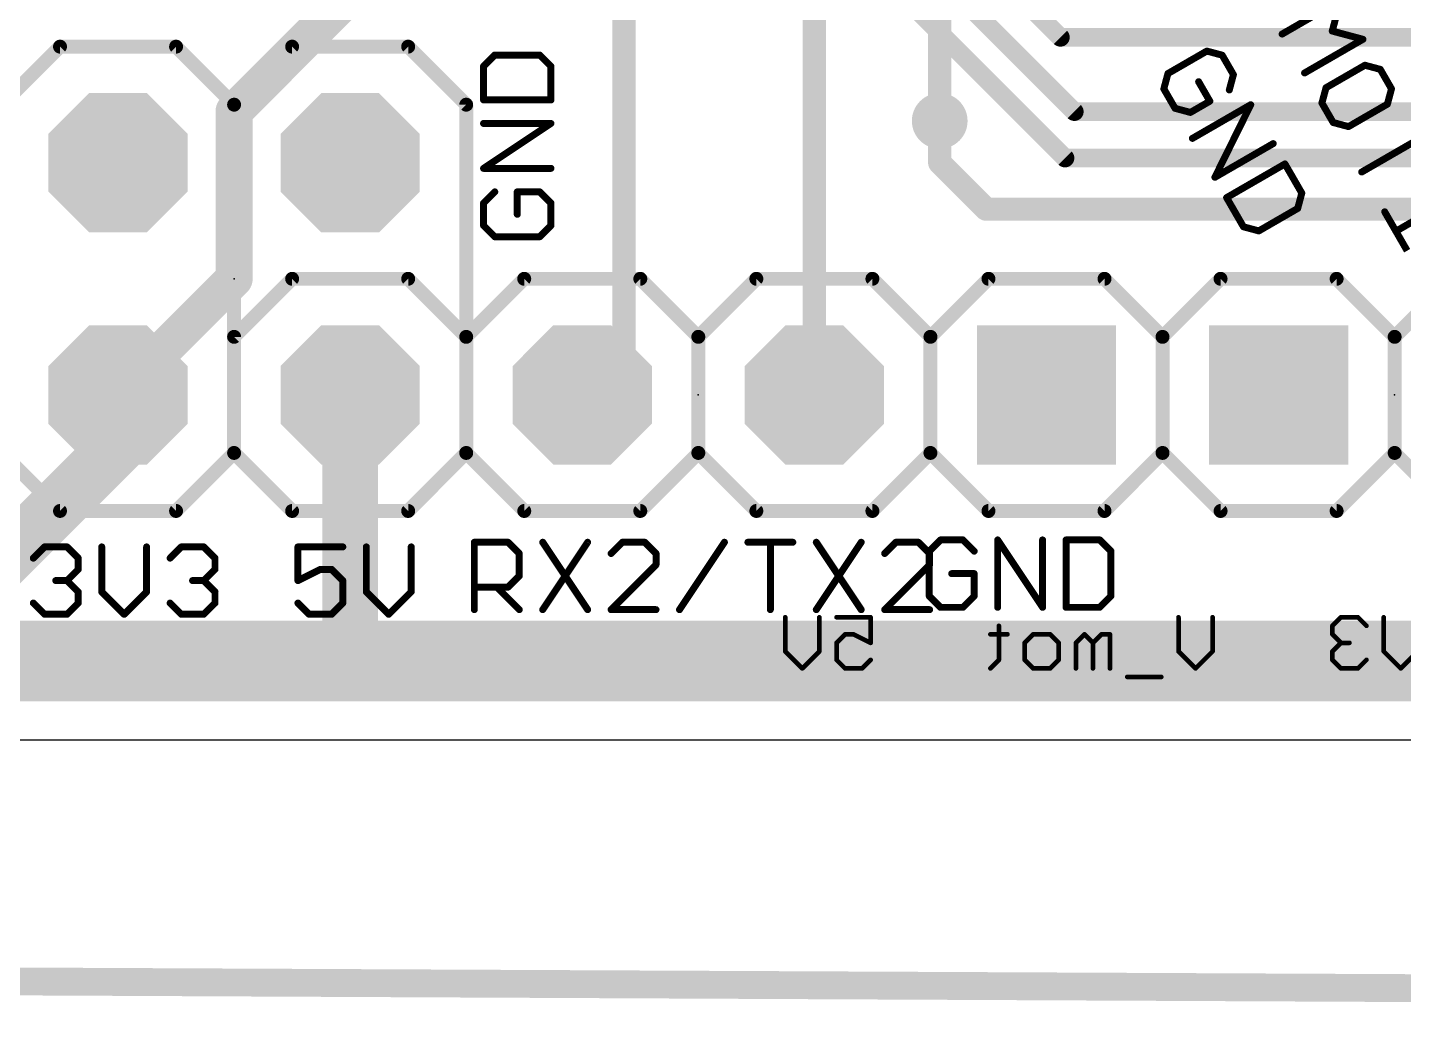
# Model space of a CAD drawing. Extents: x -1.6 to 81.6, y -2 to 51.3.
# Drawn here: x 46.46 to 61.51, y -1.96 to 8.79 of the extents above; entities that cross this region are included whole.
import ezdxf

# ---------------------------------------------------------------- set-up
doc = ezdxf.new("R2010")
doc.units = 0
for name, color, linetype in [('1', 22, 'CONTINUOUS'), ('16', 175, 'CONTINUOUS'), ('17', 82, 'CONTINUOUS'), ('18', 82, 'CONTINUOUS'), ('20', 7, 'CONTINUOUS'), ('21', 253, 'CONTINUOUS'), ('23', 7, 'CONTINUOUS'), ('25', 253, 'CONTINUOUS'), ('26', 253, 'CONTINUOUS')]:
    doc.layers.add(name, color=color, linetype=linetype)

# ---------------------------------------------------------------- blocks, each defined once
blk = doc.blocks.new('OCTAGONP')
at = {"const_width": 0.5}
blk.add_lwpolyline([(-0.25, -0.1036), (-0.25, 0.1036), (-0.1036, 0.25), (0.1036, 0.25), (0.25, 0.1036), (0.25, -0.1036), (0.1036, -0.25), (-0.1036, -0.25), (-0.25, -0.1036), (-0.25, 0.1036)], dxfattribs=at)
blk = doc.blocks.new('SQUAREP')
blk.add_solid([(-0.5, -0.5), (0.5, -0.5), (-0.5, 0.5), (0.5, 0.5)])
blk = doc.blocks.new('ROUNDV')
at = {"const_width": 0.5}
blk.add_lwpolyline([(0, -0.25, 1), (0, 0.25, 1), (0, -0.25)], format="xyb", dxfattribs=at)

msp = doc.modelspace()

# ---------------------------------------------------------------- linework, layer by layer
at = {"layer": '1'}
for points, const_width in [([(50.6476, 15.1384), (57.912, 7.874)], 0.2032), ([(50.3428, 14.8336), (57.8104, 7.366)], 0.2032), ([(57.7596, 8.6868), (52.1208, 14.3256)], 0.2032), ([(52.9844, 5.2324), (52.9844, 10.3124)], 0.254), ([(50.9665, 10.127), (48.7172, 7.8777)], 0.4064), ([(55.0672, 9.2456), (55.0672, 4.7752)], 0.254), ([(62.0776, 8.6868), (57.7596, 8.6868)], 0.2032), ([(48.7172, 7.8777), (48.7172, 6.0452)], 0.4064), ([(56.4388, 7.3152), (56.4388, 7.7724)], 0.254), ([(57.912, 7.874), (65.1256, 7.874)], 0.2032), ([(56.9468, 6.8072), (56.4388, 7.3152)], 0.254), ([(57.8104, 7.366), (65.1256, 7.366)], 0.2032), ([(57.8612, 6.8072), (56.9468, 6.8072)], 0.254), ([(64.2112, 6.8072), (57.8612, 6.8072)], 0.254), ([(47.4472, 4.7752), (48.7172, 6.0452)], 0.4064), ([(52.5272, 4.7752), (52.9844, 5.2324)], 0.254), ([(47.4472, 4.2164), (47.4472, 4.7752)], 0.6096), ([(46.1264, 2.8956), (47.4472, 4.2164)], 0.6096), ([(65.9892, 1.8288), (20.828, 1.8288)], 0.8128)]:
    msp.add_lwpolyline(points, dxfattribs=dict(at, const_width=const_width))
for points, const_width in [([(57.7596, 8.7376, 1), (57.7596, 8.636)], 0.1016), ([(57.7237, 8.6509, 1), (57.7955, 8.7227)], 0.1016), ([(48.8188, 7.8777, 1), (48.6156, 7.8777)], 0.2032), ([(48.6454, 7.9495, 1), (48.789, 7.8059)], 0.2032), ([(56.5023, 7.7724, 1), (56.3753, 7.7724)], 0.127), ([(57.912, 7.9248, 1), (57.912, 7.8232)], 0.1016), ([(57.8761, 7.8381, 1), (57.9479, 7.9099)], 0.1016), ([(56.4837, 7.3601, 1), (56.3939, 7.2703)], 0.127), ([(56.3753, 7.3152, 1), (56.5023, 7.3152)], 0.127), ([(57.8104, 7.4168, 1), (57.8104, 7.3152)], 0.1016), ([(57.7745, 7.3301, 1), (57.8463, 7.4019)], 0.1016), ([(56.9468, 6.8707, 1), (56.9468, 6.7437)], 0.127), ([(57.8612, 6.8707, 1), (57.8612, 6.7437)], 0.127), ([(57.8612, 6.7437, 1), (57.8612, 6.8707)], 0.127), ([(56.9019, 6.7623, 1), (56.9917, 6.8521)], 0.127), ([(48.789, 5.9734, 1), (48.6454, 6.117)], 0.2032), ([(48.6156, 6.0452, 1), (48.8188, 6.0452)], 0.2032), ([(52.9209, 5.2324, 1), (53.0479, 5.2324)], 0.127), ([(53.0293, 5.1875, 1), (52.9395, 5.2773)], 0.127), ([(47.5996, 4.7752, 1), (47.2948, 4.7752)], 0.3048), ([(47.3754, 4.847, 1), (47.519, 4.7034)], 0.2032), ([(52.4823, 4.8201, 1), (52.5721, 4.7303)], 0.127), ([(55.0037, 4.7752, 1), (55.1307, 4.7752)], 0.127), ([(47.555, 4.1086, 1), (47.3394, 4.3242)], 0.3048), ([(47.2948, 4.2164, 1), (47.5996, 4.2164)], 0.3048)]:
    msp.add_lwpolyline(points, format="xyb", dxfattribs=dict(at, const_width=const_width))
at = {"layer": '16'}
for points, const_width in [([(56.4388, 7.7724), (56.4388, 11.684)], 0.254), ([(49.9872, 4.7752), (49.9872, 2)], 0.6096), ([(49.9872, 4.7752), (49.9872, 2)], 0.6096), ([(49.9872, 2), (13.4112, 2)], 0.6096), ([(53.9496, 2), (49.9872, 2)], 0.6096), ([(49.9872, 2), (53.9496, 2)], 0.6096), ([(63.5912, 2), (53.9496, 2)], 0.6096), ([(80.8248, -1.8072), (-1.405, -1.4133)], 0.3048)]:
    msp.add_lwpolyline(points, dxfattribs=dict(at, const_width=const_width))
for points, const_width in [([(56.3753, 7.7724, 1), (56.5023, 7.7724)], 0.127), ([(50.1396, 4.7752, 1), (49.8348, 4.7752)], 0.3048), ([(50.1396, 4.7752, 1), (49.8348, 4.7752)], 0.3048), ([(49.9872, 2.1524, 1), (49.9872, 1.8476)], 0.3048), ([(49.9872, 2.1524, 1), (49.9872, 1.8476)], 0.3048), ([(49.9872, 1.8476, 1), (49.9872, 2.1524)], 0.3048), ([(53.9496, 2.1524, 1), (53.9496, 1.8476)], 0.3048), ([(53.9496, 1.8476, 1), (53.9496, 2.1524)], 0.3048), ([(53.9496, 1.8476, 1), (53.9496, 2.1524)], 0.3048), ([(49.8348, 2, 1), (50.1396, 2)], 0.3048), ([(49.8348, 2, 1), (50.1396, 2)], 0.3048)]:
    msp.add_lwpolyline(points, format="xyb", dxfattribs=dict(at, const_width=const_width))
at = {"layer": '20'}
msp.add_line((0, 1), (81, 1), dxfattribs=at)
at = {"layer": '21', "const_width": 0.1524}
for points in [[(46.1772, 7.9502), (46.8122, 8.5852)], [(46.8122, 8.5852), (48.0822, 8.5852)], [(48.0822, 8.5852), (48.7172, 7.9502)], [(48.7172, 7.9502), (49.3522, 8.5852)], [(49.3522, 8.5852), (50.6222, 8.5852)], [(50.6222, 8.5852), (51.2572, 7.9502)], [(48.7172, 7.9502), (48.7172, 4.1402)], [(51.2572, 7.9502), (51.2572, 4.1402)], [(48.7172, 5.4102), (49.3522, 6.0452)], [(49.3522, 6.0452), (50.6222, 6.0452)], [(51.2572, 5.4102), (50.6222, 6.0452)], [(51.2572, 5.4102), (51.8922, 6.0452)], [(51.8922, 6.0452), (53.1622, 6.0452)], [(53.1622, 6.0452), (53.7972, 5.4102)], [(53.7972, 5.4102), (54.4322, 6.0452)], [(54.4322, 6.0452), (55.7022, 6.0452)], [(55.7022, 6.0452), (56.3372, 5.4102)], [(56.3372, 5.4102), (56.9722, 6.0452)], [(56.9722, 6.0452), (58.2422, 6.0452)], [(58.8772, 5.4102), (58.2422, 6.0452)], [(59.5122, 6.0452), (58.8772, 5.4102)], [(59.5122, 6.0452), (60.7822, 6.0452)], [(60.7822, 6.0452), (61.4172, 5.4102)], [(61.4172, 5.4102), (62.0522, 6.0452)], [(48.7172, 4.1402), (48.7172, 5.4102)], [(51.2572, 4.1402), (51.2572, 5.4102)], [(53.7972, 4.1402), (53.7972, 5.4102)], [(56.3372, 4.1402), (56.3372, 5.4102)], [(58.8772, 4.1402), (58.8772, 5.4102)], [(58.8772, 5.4102), (58.8772, 4.1402)], [(61.4172, 5.4102), (61.4172, 4.1402)], [(46.1772, 4.1402), (46.8122, 3.5052)], [(48.0822, 3.5052), (48.7172, 4.1402)], [(48.7172, 4.1402), (49.3522, 3.5052)], [(49.3522, 3.5052), (48.7172, 4.1402)], [(50.6222, 3.5052), (51.2572, 4.1402)], [(50.6222, 3.5052), (51.2572, 4.1402)], [(51.8922, 3.5052), (51.2572, 4.1402)], [(53.7972, 4.1402), (53.1622, 3.5052)], [(54.4322, 3.5052), (53.7972, 4.1402)], [(56.3372, 4.1402), (55.7022, 3.5052)], [(56.9722, 3.5052), (56.3372, 4.1402)], [(58.2422, 3.5052), (58.8772, 4.1402)], [(58.8772, 4.1402), (59.5122, 3.5052)], [(61.4172, 4.1402), (60.7822, 3.5052)], [(62.0522, 3.5052), (61.4172, 4.1402)], [(46.8122, 3.5052), (48.0822, 3.5052)], [(49.3522, 3.5052), (50.6222, 3.5052)], [(50.6222, 3.5052), (49.3522, 3.5052)], [(53.1622, 3.5052), (51.8922, 3.5052)], [(55.7022, 3.5052), (54.4322, 3.5052)], [(58.2422, 3.5052), (56.9722, 3.5052)], [(60.7822, 3.5052), (59.5122, 3.5052)]]:
    msp.add_lwpolyline(points, dxfattribs=at)
at = {"layer": '21', "const_width": 0.0762}
for points in [[(46.8122, 8.6233, 1), (46.8122, 8.5471)], [(46.8391, 8.5583, 1), (46.7853, 8.6121)], [(48.1091, 8.6121, 1), (48.0553, 8.5583)], [(48.0822, 8.5471, 1), (48.0822, 8.6233)], [(49.3522, 8.6233, 1), (49.3522, 8.5471)], [(49.3791, 8.5583, 1), (49.3253, 8.6121)], [(50.6491, 8.6121, 1), (50.5953, 8.5583)], [(50.6222, 8.5471, 1), (50.6222, 8.6233)], [(48.7553, 7.9502, 1), (48.6791, 7.9502)], [(48.6903, 7.9771, 1), (48.7441, 7.9233)], [(48.6903, 7.9233, 1), (48.7441, 7.9771)], [(51.2953, 7.9502, 1), (51.2191, 7.9502)], [(51.2303, 7.9233, 1), (51.2841, 7.9771)], [(49.3522, 6.0833, 1), (49.3522, 6.0071)], [(49.3791, 6.0183, 1), (49.3253, 6.0721)], [(50.6491, 6.0721, 1), (50.5953, 6.0183)], [(50.6222, 6.0071, 1), (50.6222, 6.0833)], [(51.8922, 6.0833, 1), (51.8922, 6.0071)], [(51.9191, 6.0183, 1), (51.8653, 6.0721)], [(53.1891, 6.0721, 1), (53.1353, 6.0183)], [(53.1622, 6.0071, 1), (53.1622, 6.0833)], [(54.4322, 6.0833, 1), (54.4322, 6.0071)], [(54.4591, 6.0183, 1), (54.4053, 6.0721)], [(55.7291, 6.0721, 1), (55.6753, 6.0183)], [(55.7022, 6.0071, 1), (55.7022, 6.0833)], [(56.9722, 6.0833, 1), (56.9722, 6.0071)], [(56.9991, 6.0183, 1), (56.9453, 6.0721)], [(58.2691, 6.0721, 1), (58.2153, 6.0183)], [(58.2422, 6.0071, 1), (58.2422, 6.0833)], [(59.5122, 6.0833, 1), (59.5122, 6.0071)], [(59.5391, 6.0183, 1), (59.4853, 6.0721)], [(60.8091, 6.0721, 1), (60.7553, 6.0183)], [(60.7822, 6.0071, 1), (60.7822, 6.0833)], [(48.7553, 5.4102, 1), (48.6791, 5.4102)], [(48.6903, 5.4371, 1), (48.7441, 5.3833)], [(51.2953, 5.4102, 1), (51.2191, 5.4102)], [(51.2303, 5.4371, 1), (51.2841, 5.3833)], [(51.2303, 5.3833, 1), (51.2841, 5.4371)], [(53.8353, 5.4102, 1), (53.7591, 5.4102)], [(53.7703, 5.4371, 1), (53.8241, 5.3833)], [(53.7703, 5.3833, 1), (53.8241, 5.4371)], [(56.3753, 5.4102, 1), (56.2991, 5.4102)], [(56.3103, 5.4371, 1), (56.3641, 5.3833)], [(56.3103, 5.3833, 1), (56.3641, 5.4371)], [(58.9153, 5.4102, 1), (58.8391, 5.4102)], [(58.9153, 5.4102, 1), (58.8391, 5.4102)], [(58.8503, 5.4371, 1), (58.9041, 5.3833)], [(58.8503, 5.3833, 1), (58.9041, 5.4371)], [(61.4553, 5.4102, 1), (61.3791, 5.4102)], [(61.3903, 5.4371, 1), (61.4441, 5.3833)], [(61.3903, 5.3833, 1), (61.4441, 5.4371)], [(48.7441, 4.1671, 1), (48.6903, 4.1133)], [(48.7441, 4.1671, 1), (48.6903, 4.1133)], [(48.7441, 4.1133, 1), (48.6903, 4.1671)], [(51.2841, 4.1671, 1), (51.2303, 4.1133)], [(51.2841, 4.1133, 1), (51.2303, 4.1671)], [(51.2841, 4.1133, 1), (51.2303, 4.1671)], [(53.8241, 4.1671, 1), (53.7703, 4.1133)], [(53.8241, 4.1133, 1), (53.7703, 4.1671)], [(56.3641, 4.1671, 1), (56.3103, 4.1133)], [(56.3641, 4.1133, 1), (56.3103, 4.1671)], [(58.9041, 4.1671, 1), (58.8503, 4.1133)], [(58.9041, 4.1133, 1), (58.8503, 4.1671)], [(61.4441, 4.1671, 1), (61.3903, 4.1133)], [(61.4441, 4.1133, 1), (61.3903, 4.1671)], [(48.6791, 4.1402, 1), (48.7553, 4.1402)], [(48.6791, 4.1402, 1), (48.7553, 4.1402)], [(51.2191, 4.1402, 1), (51.2953, 4.1402)], [(51.2191, 4.1402, 1), (51.2953, 4.1402)], [(53.7591, 4.1402, 1), (53.8353, 4.1402)], [(56.2991, 4.1402, 1), (56.3753, 4.1402)], [(58.8391, 4.1402, 1), (58.9153, 4.1402)], [(58.8391, 4.1402, 1), (58.9153, 4.1402)], [(61.3791, 4.1402, 1), (61.4553, 4.1402)], [(46.8122, 3.5433, 1), (46.8122, 3.4671)], [(46.7853, 3.4783, 1), (46.8391, 3.5321)], [(48.0553, 3.5321, 1), (48.1091, 3.4783)], [(48.0822, 3.4671, 1), (48.0822, 3.5433)], [(49.3522, 3.5433, 1), (49.3522, 3.4671)], [(49.3522, 3.5433, 1), (49.3522, 3.4671)], [(49.3253, 3.4783, 1), (49.3791, 3.5321)], [(49.3253, 3.4783, 1), (49.3791, 3.5321)], [(50.5953, 3.5321, 1), (50.6491, 3.4783)], [(50.5953, 3.5321, 1), (50.6491, 3.4783)], [(50.6222, 3.4671, 1), (50.6222, 3.5433)], [(50.6222, 3.4671, 1), (50.6222, 3.5433)], [(51.8922, 3.5433, 1), (51.8922, 3.4671)], [(51.8653, 3.4783, 1), (51.9191, 3.5321)], [(53.1353, 3.5321, 1), (53.1891, 3.4783)], [(53.1622, 3.4671, 1), (53.1622, 3.5433)], [(54.4322, 3.5433, 1), (54.4322, 3.4671)], [(54.4053, 3.4783, 1), (54.4591, 3.5321)], [(55.6753, 3.5321, 1), (55.7291, 3.4783)], [(55.7022, 3.4671, 1), (55.7022, 3.5433)], [(56.9722, 3.5433, 1), (56.9722, 3.4671)], [(56.9453, 3.4783, 1), (56.9991, 3.5321)], [(58.2153, 3.5321, 1), (58.2691, 3.4783)], [(58.2422, 3.4671, 1), (58.2422, 3.5433)], [(59.5122, 3.5433, 1), (59.5122, 3.4671)], [(59.4853, 3.4783, 1), (59.5391, 3.5321)], [(60.7553, 3.5321, 1), (60.8091, 3.4783)], [(60.7822, 3.4671, 1), (60.7822, 3.5433)]]:
    msp.add_lwpolyline(points, format="xyb", dxfattribs=at)
at = {"layer": '23'}
for p in [(48.7172, 6.0452), (53.7972, 4.7752), (61.4172, 4.7752)]:
    msp.add_point(p, dxfattribs=at)
at = {"layer": '25', "const_width": 0.0762}
for points in [[(60.1857, 8.7228), (60.8241, 9.0914)], [(60.8241, 9.0914), (60.7342, 8.7557)], [(60.7342, 8.7557), (61.0699, 8.6657)], [(61.0699, 8.6657), (60.4314, 8.2971)], [(51.5699, 8.4934), (51.4471, 8.3705)], [(52.0614, 8.4934), (51.5699, 8.4934)], [(52.1843, 8.3705), (52.0614, 8.4934)], [(59.362, 8.5369), (58.9363, 8.2911)], [(59.5298, 8.4919), (59.362, 8.5369)], [(59.6527, 8.2791), (59.5298, 8.4919)], [(51.4471, 8.3705), (51.4471, 8.0019)], [(52.1843, 8.0019), (52.1843, 8.3705)], [(58.9363, 8.2911), (58.8913, 8.1233)], [(59.6077, 8.1112), (59.6527, 8.2791)], [(61.0919, 8.3818), (60.6663, 8.136)], [(61.2598, 8.3368), (61.0919, 8.3818)], [(61.3826, 8.124), (61.2598, 8.3368)], [(58.8913, 8.1233), (59.0142, 7.9105)], [(59.3949, 7.9884), (59.272, 8.2012)], [(60.6663, 8.136), (60.6213, 7.9682)], [(61.3377, 7.9561), (61.3826, 8.124)], [(51.4471, 8.0019), (52.1843, 8.0019)], [(59.1821, 7.8655), (59.3949, 7.9884)], [(59.2041, 7.5815), (59.8426, 7.9502)], [(59.8426, 7.9502), (59.4499, 7.1559)], [(60.6213, 7.9682), (60.7442, 7.7554)], [(60.912, 7.7104), (61.3377, 7.9561)], [(59.0142, 7.9105), (59.1821, 7.8655)], [(51.4471, 7.2535), (52.1843, 7.745)], [(52.1843, 7.745), (51.4471, 7.745)], [(60.7442, 7.7554), (60.912, 7.7104)], [(59.4499, 7.1559), (60.0883, 7.5245)], [(61.0569, 7.2136), (61.6954, 7.5822)], [(52.1843, 7.2535), (51.4471, 7.2535)], [(60.2168, 7.302), (59.5783, 6.9334)], [(60.4011, 6.9828), (60.2168, 7.302)], [(51.5699, 6.9965), (51.4471, 6.8737)], [(52.0614, 6.9965), (51.8157, 6.9965)], [(51.8157, 6.9965), (51.8157, 6.7508)], [(52.1843, 6.8737), (52.0614, 6.9965)], [(59.5783, 6.9334), (59.7626, 6.6142)], [(60.3561, 6.8149), (60.4011, 6.9828)], [(62.0696, 6.9341), (61.4311, 6.5655)], [(51.4471, 6.8737), (51.4471, 6.6279)], [(52.1843, 6.6279), (52.1843, 6.8737)], [(59.9305, 6.5692), (60.3561, 6.8149)], [(61.3083, 6.7783), (61.554, 6.3527)], [(51.4471, 6.6279), (51.5699, 6.5051)], [(52.0614, 6.5051), (52.1843, 6.6279)], [(59.7626, 6.6142), (59.9305, 6.5692)], [(51.5699, 6.5051), (52.0614, 6.5051)], [(51.3461, 2.4257), (51.3461, 3.1629)], [(51.3461, 3.1629), (51.7147, 3.1629)], [(51.7147, 3.1629), (51.8376, 3.0401)], [(52.0945, 3.1629), (52.586, 2.4257)], [(52.586, 3.1629), (52.0945, 2.4257)], [(52.9658, 3.1629), (52.8429, 3.0401)], [(53.2115, 3.1629), (52.9658, 3.1629)], [(53.3344, 3.0401), (53.2115, 3.1629)], [(53.5913, 2.4257), (54.0828, 3.1629)], [(54.3398, 3.1629), (54.8312, 3.1629)], [(54.5855, 2.4257), (54.5855, 3.1629)], [(55.0882, 3.1629), (55.5797, 2.4257)], [(55.5797, 3.1629), (55.0882, 2.4257)], [(55.9595, 3.1629), (55.8366, 3.0401)], [(56.2052, 3.1629), (55.9595, 3.1629)], [(56.3281, 3.0401), (56.2052, 3.1629)], [(56.4474, 3.1883), (56.3245, 3.0655)], [(56.6931, 3.1883), (56.4474, 3.1883)], [(56.816, 3.0655), (56.6931, 3.1883)], [(57.0729, 2.4511), (57.0729, 3.1883)], [(57.0729, 3.1883), (57.5644, 2.4511)], [(57.5644, 2.4511), (57.5644, 3.1883)], [(57.8213, 3.1883), (57.8213, 2.4511)], [(58.1899, 3.1883), (57.8213, 3.1883)], [(58.3128, 3.0655), (58.1899, 3.1883)], [(46.5201, 2.9893), (46.643, 3.1121)], [(46.643, 3.1121), (46.8887, 3.1121)], [(46.8887, 3.1121), (47.0116, 2.9893)], [(47.0116, 2.9893), (47.0116, 2.8664)], [(47.2685, 3.1121), (47.2685, 2.6206)], [(47.76, 2.6206), (47.76, 3.1121)], [(48.0169, 2.9893), (48.1398, 3.1121)], [(48.1398, 3.1121), (48.3855, 3.1121)], [(48.3855, 3.1121), (48.5084, 2.9893)], [(48.5084, 2.9893), (48.5084, 2.8664)], [(49.9072, 3.1121), (49.4157, 3.1121)], [(49.4157, 3.1121), (49.4157, 2.7435)], [(50.1641, 3.1121), (50.1641, 2.6206)], [(50.6556, 2.6206), (50.6556, 3.1121)], [(51.8376, 3.0401), (51.8376, 2.7943)], [(53.3344, 2.9172), (53.3344, 3.0401)], [(56.3245, 3.0655), (56.3245, 2.574)], [(56.3281, 2.9172), (56.3281, 3.0401)], [(58.3128, 2.574), (58.3128, 3.0655)], [(47.0116, 2.8664), (46.8887, 2.7435)], [(48.5084, 2.8664), (48.3855, 2.7435)], [(49.4157, 2.7435), (49.6614, 2.8664)], [(49.6614, 2.8664), (49.7843, 2.8664)], [(49.7843, 2.8664), (49.9072, 2.7435)], [(52.8429, 2.4257), (53.3344, 2.9172)], [(55.8366, 2.4257), (56.3281, 2.9172)], [(46.8887, 2.7435), (46.7658, 2.7435)], [(46.8887, 2.7435), (47.0116, 2.6206)], [(48.3855, 2.7435), (48.2627, 2.7435)], [(48.3855, 2.7435), (48.5084, 2.6206)], [(49.9072, 2.7435), (49.9072, 2.4978)], [(51.8376, 2.7943), (51.7147, 2.6714)], [(56.816, 2.8197), (56.5702, 2.8197)], [(56.816, 2.574), (56.816, 2.8197)], [(47.0116, 2.6206), (47.0116, 2.4978)], [(47.2685, 2.6206), (47.5143, 2.3749)], [(47.5143, 2.3749), (47.76, 2.6206)], [(48.5084, 2.6206), (48.5084, 2.4978)], [(50.1641, 2.6206), (50.4099, 2.3749)], [(50.4099, 2.3749), (50.6556, 2.6206)], [(51.7147, 2.6714), (51.3461, 2.6714)], [(51.5918, 2.6714), (51.8376, 2.4257)], [(56.3245, 2.574), (56.4474, 2.4511)], [(56.6931, 2.4511), (56.816, 2.574)], [(58.1899, 2.4511), (58.3128, 2.574)], [(46.643, 2.3749), (46.5201, 2.4978)], [(46.8887, 2.3749), (46.643, 2.3749)], [(47.0116, 2.4978), (46.8887, 2.3749)], [(48.1398, 2.3749), (48.0169, 2.4978)], [(48.3855, 2.3749), (48.1398, 2.3749)], [(48.5084, 2.4978), (48.3855, 2.3749)], [(49.5386, 2.3749), (49.4157, 2.4978)], [(49.7843, 2.3749), (49.5386, 2.3749)], [(49.9072, 2.4978), (49.7843, 2.3749)], [(53.3344, 2.4257), (52.8429, 2.4257)], [(56.3281, 2.4257), (55.8366, 2.4257)], [(56.4474, 2.4511), (56.6931, 2.4511)], [(57.8213, 2.4511), (58.1899, 2.4511)]]:
    msp.add_lwpolyline(points, dxfattribs=at)
at = {"layer": '25', "const_width": 0.0381}
for points in [[(60.1761, 8.7393, 1), (60.1952, 8.7063)], [(60.7391, 8.7741, 1), (60.7292, 8.7373)], [(60.7158, 8.7606, 1), (60.7526, 8.7507)], [(61.0794, 8.6492, 1), (61.0603, 8.6822)], [(61.0649, 8.6473, 1), (61.0748, 8.6841)], [(51.5699, 8.5124, 1), (51.5699, 8.4743)], [(51.5834, 8.4799, 1), (51.5565, 8.5068)], [(52.0749, 8.5068, 1), (52.048, 8.4799)], [(52.0614, 8.4743, 1), (52.0614, 8.5124)], [(59.3669, 8.5553, 1), (59.357, 8.5185)], [(59.3715, 8.5204, 1), (59.3524, 8.5534)], [(59.5463, 8.5014, 1), (59.5133, 8.4824)], [(59.5249, 8.4735, 1), (59.5347, 8.5103)], [(51.4661, 8.3705, 1), (51.428, 8.3705)], [(51.4336, 8.384, 1), (51.4605, 8.357)], [(52.2034, 8.3705, 1), (52.1653, 8.3705)], [(52.1708, 8.357, 1), (52.1978, 8.384)], [(58.9268, 8.3076, 1), (58.9458, 8.2746)], [(58.9547, 8.2862, 1), (58.9179, 8.2961)], [(59.6711, 8.2741, 1), (59.6343, 8.284)], [(59.6362, 8.2696, 1), (59.6692, 8.2886)], [(60.4219, 8.3136, 1), (60.4409, 8.2806)], [(61.0968, 8.4002, 1), (61.087, 8.3634)], [(61.1014, 8.3653, 1), (61.0824, 8.3983)], [(61.2763, 8.3463, 1), (61.2433, 8.3273)], [(61.2548, 8.3184, 1), (61.2647, 8.3552)], [(58.9078, 8.1328, 1), (58.8748, 8.1138)], [(58.8729, 8.1282, 1), (58.9097, 8.1184)], [(59.2885, 8.2107, 1), (59.2555, 8.1917)], [(59.5893, 8.1162, 1), (59.6261, 8.1063)], [(60.6567, 8.1525, 1), (60.6758, 8.1195)], [(60.6847, 8.1311, 1), (60.6479, 8.141)], [(61.401, 8.1191, 1), (61.3642, 8.1289)], [(61.3661, 8.1145, 1), (61.3991, 8.1335)], [(51.428, 8.0019, 1), (51.4661, 8.0019)], [(51.4471, 8.0209, 1), (51.4471, 7.9828)], [(52.1653, 8.0019, 1), (52.2034, 8.0019)], [(52.1843, 7.9828, 1), (52.1843, 8.0209)], [(59.3784, 7.9788, 1), (59.4114, 7.9979)], [(59.4044, 7.9719, 1), (59.3854, 8.0049)], [(59.8597, 7.9417, 1), (59.8255, 7.9586)], [(59.8521, 7.9337, 1), (59.8331, 7.9667)], [(60.6378, 7.9777, 1), (60.6048, 7.9587)], [(60.6029, 7.9731, 1), (60.6397, 7.9633)], [(61.3472, 7.9396, 1), (61.3281, 7.9726)], [(59.0191, 7.9289, 1), (59.0093, 7.8921)], [(58.9977, 7.9009, 1), (59.0307, 7.92)], [(59.1725, 7.882, 1), (59.1916, 7.849)], [(59.1771, 7.8471, 1), (59.187, 7.8839)], [(61.3192, 7.9611, 1), (61.3561, 7.9512)], [(51.4471, 7.764, 1), (51.4471, 7.7259)], [(52.1949, 7.7291, 1), (52.1737, 7.7608)], [(52.1843, 7.7259, 1), (52.1843, 7.764)], [(60.7491, 7.7738, 1), (60.7392, 7.737)], [(60.7277, 7.7458, 1), (60.7607, 7.7649)], [(60.9025, 7.7269, 1), (60.9215, 7.6939)], [(60.9071, 7.692, 1), (60.9169, 7.7288)], [(59.1946, 7.598, 1), (59.2136, 7.565)], [(60.0978, 7.508, 1), (60.0788, 7.541)], [(51.4471, 7.2725, 1), (51.4471, 7.2344)], [(51.4365, 7.2693, 1), (51.4576, 7.2376)], [(52.1843, 7.2344, 1), (52.1843, 7.2725)], [(60.2333, 7.3115, 1), (60.2003, 7.2925)], [(60.2263, 7.2855, 1), (60.2073, 7.3185)], [(61.0474, 7.2301, 1), (61.0665, 7.1971)], [(59.4403, 7.1724, 1), (59.4594, 7.1394)], [(59.4328, 7.1643, 1), (59.4669, 7.1475)], [(51.5834, 6.9831, 1), (51.5565, 7.01)], [(51.8347, 6.9965, 1), (51.7966, 6.9965)], [(51.8157, 7.0156, 1), (51.8157, 6.9775)], [(52.0749, 7.01, 1), (52.048, 6.9831)], [(52.0614, 6.9775, 1), (52.0614, 7.0156)], [(59.5948, 6.9429, 1), (59.5618, 6.9239)], [(59.5688, 6.9499, 1), (59.5878, 6.9169)], [(60.4195, 6.9778, 1), (60.3827, 6.9877)], [(60.3846, 6.9733, 1), (60.4176, 6.9923)], [(51.4661, 6.8737, 1), (51.428, 6.8737)], [(51.4336, 6.8871, 1), (51.4605, 6.8602)], [(52.2034, 6.8737, 1), (52.1653, 6.8737)], [(52.1708, 6.8602, 1), (52.1978, 6.8871)], [(60.3377, 6.8199, 1), (60.3745, 6.81)], [(60.3656, 6.7984, 1), (60.3466, 6.8314)], [(61.3248, 6.7878, 1), (61.2918, 6.7688)], [(51.428, 6.6279, 1), (51.4661, 6.6279)], [(51.4605, 6.6414, 1), (51.4336, 6.6145)], [(51.7966, 6.7508, 1), (51.8347, 6.7508)], [(52.1653, 6.6279, 1), (52.2034, 6.6279)], [(52.1978, 6.6145, 1), (52.1708, 6.6414)], [(59.7676, 6.6326, 1), (59.7577, 6.5958)], [(59.7461, 6.6046, 1), (59.7791, 6.6237)], [(51.5699, 6.5241, 1), (51.5699, 6.486)], [(51.5565, 6.4916, 1), (51.5834, 6.5185)], [(52.048, 6.5185, 1), (52.0749, 6.4916)], [(52.0614, 6.486, 1), (52.0614, 6.5241)], [(59.9209, 6.5857, 1), (59.94, 6.5527)], [(59.9255, 6.5508, 1), (59.9354, 6.5876)], [(61.4216, 6.582, 1), (61.4407, 6.549)], [(51.3651, 3.1629, 1), (51.327, 3.1629)], [(51.3461, 3.182, 1), (51.3461, 3.1439)], [(51.7282, 3.1764, 1), (51.7012, 3.1495)], [(51.7147, 3.1439, 1), (51.7147, 3.182)], [(52.1104, 3.1735, 1), (52.0787, 3.1524)], [(52.6019, 3.1524, 1), (52.5701, 3.1735)], [(52.9658, 3.182, 1), (52.9658, 3.1439)], [(52.9793, 3.1495, 1), (52.9523, 3.1764)], [(53.225, 3.1764, 1), (53.1981, 3.1495)], [(53.2115, 3.1439, 1), (53.2115, 3.182)], [(54.0987, 3.1524, 1), (54.067, 3.1735)], [(54.3398, 3.182, 1), (54.3398, 3.1439)], [(54.6046, 3.1629, 1), (54.5665, 3.1629)], [(54.8312, 3.1439, 1), (54.8312, 3.182)], [(55.104, 3.1735, 1), (55.0723, 3.1524)], [(55.5955, 3.1524, 1), (55.5638, 3.1735)], [(55.9595, 3.182, 1), (55.9595, 3.1439)], [(55.9729, 3.1495, 1), (55.946, 3.1764)], [(56.2187, 3.1764, 1), (56.1917, 3.1495)], [(56.2052, 3.1439, 1), (56.2052, 3.182)], [(56.4474, 3.2074, 1), (56.4474, 3.1693)], [(56.4608, 3.1749, 1), (56.4339, 3.2018)], [(56.7066, 3.2018, 1), (56.6796, 3.1749)], [(56.6931, 3.1693, 1), (56.6931, 3.2074)], [(57.092, 3.1883, 1), (57.0539, 3.1883)], [(57.0888, 3.1989, 1), (57.0571, 3.1778)], [(57.5835, 3.1883, 1), (57.5454, 3.1883)], [(57.8213, 3.2074, 1), (57.8213, 3.1693)], [(57.8404, 3.1883, 1), (57.8023, 3.1883)], [(58.2034, 3.2018, 1), (58.1765, 3.1749)], [(58.1899, 3.1693, 1), (58.1899, 3.2074)], [(46.5066, 3.0027, 1), (46.5336, 2.9758)], [(46.643, 3.1312, 1), (46.643, 3.0931)], [(46.6564, 3.0987, 1), (46.6295, 3.1256)], [(46.9022, 3.1256, 1), (46.8752, 3.0987)], [(46.8887, 3.0931, 1), (46.8887, 3.1312)], [(47.0306, 2.9893, 1), (46.9925, 2.9893)], [(46.9981, 2.9758, 1), (47.0251, 3.0027)], [(47.2876, 3.1121, 1), (47.2495, 3.1121)], [(47.7791, 3.1121, 1), (47.741, 3.1121)], [(48.0035, 3.0027, 1), (48.0304, 2.9758)], [(48.1398, 3.1312, 1), (48.1398, 3.0931)], [(48.1533, 3.0987, 1), (48.1263, 3.1256)], [(48.399, 3.1256, 1), (48.3721, 3.0987)], [(48.3855, 3.0931, 1), (48.3855, 3.1312)], [(48.5275, 2.9893, 1), (48.4894, 2.9893)], [(48.4949, 2.9758, 1), (48.5219, 3.0027)], [(49.4157, 3.1312, 1), (49.4157, 3.0931)], [(49.4348, 3.1121, 1), (49.3967, 3.1121)], [(49.9072, 3.0931, 1), (49.9072, 3.1312)], [(50.1832, 3.1121, 1), (50.1451, 3.1121)], [(50.6746, 3.1121, 1), (50.6365, 3.1121)], [(51.8566, 3.0401, 1), (51.8185, 3.0401)], [(51.8241, 3.0266, 1), (51.8511, 3.0535)], [(52.8295, 3.0535, 1), (52.8564, 3.0266)], [(53.3535, 3.0401, 1), (53.3154, 3.0401)], [(53.3209, 3.0266, 1), (53.3479, 3.0535)], [(55.8231, 3.0535, 1), (55.8501, 3.0266)], [(56.311, 3.0789, 1), (56.338, 3.052)], [(56.3436, 3.0655, 1), (56.3055, 3.0655)], [(56.3471, 3.0401, 1), (56.309, 3.0401)], [(56.3146, 3.0266, 1), (56.3415, 3.0535)], [(56.8025, 3.052, 1), (56.8295, 3.0789)], [(58.3319, 3.0655, 1), (58.2938, 3.0655)], [(58.2993, 3.052, 1), (58.3263, 3.0789)], [(46.9925, 2.8664, 1), (47.0306, 2.8664)], [(47.0251, 2.8529, 1), (46.9981, 2.8799)], [(48.4894, 2.8664, 1), (48.5275, 2.8664)], [(48.5219, 2.8529, 1), (48.4949, 2.8799)], [(49.6614, 2.8854, 1), (49.6614, 2.8473)], [(49.67, 2.8493, 1), (49.6529, 2.8834)], [(49.7978, 2.8799, 1), (49.7708, 2.8529)], [(49.7843, 2.8473, 1), (49.7843, 2.8854)], [(53.3154, 2.9172, 1), (53.3535, 2.9172)], [(53.3479, 2.9037, 1), (53.3209, 2.9307)], [(56.309, 2.9172, 1), (56.3471, 2.9172)], [(56.3415, 2.9037, 1), (56.3146, 2.9307)], [(46.7658, 2.7626, 1), (46.7658, 2.7245)], [(46.9022, 2.757, 1), (46.8752, 2.73)], [(46.8752, 2.757, 1), (46.9022, 2.73)], [(46.8887, 2.7245, 1), (46.8887, 2.7626)], [(48.2627, 2.7626, 1), (48.2627, 2.7245)], [(48.399, 2.757, 1), (48.3721, 2.73)], [(48.3721, 2.757, 1), (48.399, 2.73)], [(48.3855, 2.7245, 1), (48.3855, 2.7626)], [(49.4072, 2.7606, 1), (49.4242, 2.7265)], [(49.3967, 2.7435, 1), (49.4348, 2.7435)], [(49.9262, 2.7435, 1), (49.8881, 2.7435)], [(49.8937, 2.73, 1), (49.9207, 2.757)], [(51.8185, 2.7943, 1), (51.8566, 2.7943)], [(51.8511, 2.7808, 1), (51.8241, 2.8078)], [(56.5702, 2.8388, 1), (56.5702, 2.8007)], [(56.835, 2.8197, 1), (56.7969, 2.8197)], [(56.816, 2.8007, 1), (56.816, 2.8388)], [(47.0306, 2.6206, 1), (46.9925, 2.6206)], [(46.9981, 2.6072, 1), (47.0251, 2.6341)], [(47.282, 2.6341, 1), (47.255, 2.6072)], [(47.2495, 2.6206, 1), (47.2876, 2.6206)], [(47.741, 2.6206, 1), (47.7791, 2.6206)], [(47.7735, 2.6072, 1), (47.7465, 2.6341)], [(48.5275, 2.6206, 1), (48.4894, 2.6206)], [(48.4949, 2.6072, 1), (48.5219, 2.6341)], [(50.1776, 2.6341, 1), (50.1506, 2.6072)], [(50.1451, 2.6206, 1), (50.1832, 2.6206)], [(50.6365, 2.6206, 1), (50.6746, 2.6206)], [(50.6691, 2.6072, 1), (50.6421, 2.6341)], [(51.3461, 2.6905, 1), (51.3461, 2.6524)], [(51.6053, 2.6849, 1), (51.5784, 2.658)], [(51.7012, 2.6849, 1), (51.7282, 2.658)], [(51.7147, 2.6524, 1), (51.7147, 2.6905)], [(56.338, 2.5874, 1), (56.311, 2.5605)], [(56.3055, 2.574, 1), (56.3436, 2.574)], [(56.7969, 2.574, 1), (56.835, 2.574)], [(56.8295, 2.5605, 1), (56.8025, 2.5874)], [(58.2938, 2.574, 1), (58.3319, 2.574)], [(58.3263, 2.5605, 1), (58.2993, 2.5874)], [(46.5336, 2.5112, 1), (46.5066, 2.4843)], [(46.643, 2.394, 1), (46.643, 2.3559)], [(46.8887, 2.3559, 1), (46.8887, 2.394)], [(46.9925, 2.4978, 1), (47.0306, 2.4978)], [(47.0251, 2.4843, 1), (46.9981, 2.5112)], [(48.0304, 2.5112, 1), (48.0035, 2.4843)], [(48.1398, 2.394, 1), (48.1398, 2.3559)], [(48.3855, 2.3559, 1), (48.3855, 2.394)], [(48.4894, 2.4978, 1), (48.5275, 2.4978)], [(48.5219, 2.4843, 1), (48.4949, 2.5112)], [(49.4292, 2.5112, 1), (49.4022, 2.4843)], [(49.5386, 2.394, 1), (49.5386, 2.3559)], [(49.7843, 2.3559, 1), (49.7843, 2.394)], [(49.8881, 2.4978, 1), (49.9262, 2.4978)], [(49.9207, 2.4843, 1), (49.8937, 2.5112)], [(51.327, 2.4257, 1), (51.3651, 2.4257)], [(51.8241, 2.4122, 1), (51.8511, 2.4392)], [(52.0787, 2.4363, 1), (52.1104, 2.4151)], [(52.5701, 2.4151, 1), (52.6019, 2.4363)], [(52.8429, 2.4447, 1), (52.8429, 2.4066)], [(52.8295, 2.4392, 1), (52.8564, 2.4122)], [(53.3344, 2.4066, 1), (53.3344, 2.4447)], [(53.5755, 2.4363, 1), (53.6072, 2.4151)], [(54.5665, 2.4257, 1), (54.6046, 2.4257)], [(55.0723, 2.4363, 1), (55.104, 2.4151)], [(55.5638, 2.4151, 1), (55.5955, 2.4363)], [(55.8366, 2.4447, 1), (55.8366, 2.4066)], [(55.8231, 2.4392, 1), (55.8501, 2.4122)], [(56.3281, 2.4066, 1), (56.3281, 2.4447)], [(56.4474, 2.4702, 1), (56.4474, 2.4321)], [(56.4339, 2.4376, 1), (56.4608, 2.4646)], [(56.6796, 2.4646, 1), (56.7066, 2.4376)], [(56.6931, 2.4321, 1), (56.6931, 2.4702)], [(57.0539, 2.4511, 1), (57.092, 2.4511)], [(57.5454, 2.4511, 1), (57.5835, 2.4511)], [(57.5485, 2.4405, 1), (57.5803, 2.4617)], [(57.8213, 2.4702, 1), (57.8213, 2.4321)], [(57.8023, 2.4511, 1), (57.8404, 2.4511)], [(58.1765, 2.4646, 1), (58.2034, 2.4376)], [(58.1899, 2.4321, 1), (58.1899, 2.4702)], [(46.6295, 2.3614, 1), (46.6564, 2.3884)], [(46.8752, 2.3884, 1), (46.9022, 2.3614)], [(47.5008, 2.3884, 1), (47.5277, 2.3614)], [(47.5008, 2.3614, 1), (47.5277, 2.3884)], [(48.1263, 2.3614, 1), (48.1533, 2.3884)], [(48.3721, 2.3884, 1), (48.399, 2.3614)], [(49.5251, 2.3614, 1), (49.552, 2.3884)], [(49.7708, 2.3884, 1), (49.7978, 2.3614)], [(50.3964, 2.3884, 1), (50.4233, 2.3614)], [(50.3964, 2.3614, 1), (50.4233, 2.3884)]]:
    msp.add_lwpolyline(points, format="xyb", dxfattribs=at)
at = {"layer": '26', "const_width": 0.0508}
for points in [[(54.7486, 1.9691), (54.7486, 2.342)], [(55.1215, 2.342), (55.1215, 1.9691)], [(55.3099, 2.342), (55.6828, 2.342)], [(55.6828, 2.342), (55.6828, 2.0623)], [(57.0864, 2.2488), (57.0864, 1.8759)], [(59.052, 1.9691), (59.052, 2.342)], [(59.4249, 2.342), (59.4249, 1.9691)], [(60.8291, 2.342), (60.7359, 2.2488)], [(60.7359, 2.2488), (60.7359, 2.1556)], [(61.0156, 2.342), (60.8291, 2.342)], [(61.1088, 2.2488), (61.0156, 2.342)], [(61.2972, 1.9691), (61.2972, 2.342)], [(55.4032, 2.1556), (55.3099, 2.0623)], [(55.4964, 2.1556), (55.4032, 2.1556)], [(55.6828, 2.0623), (55.4964, 2.1556)], [(57.1796, 2.1556), (56.9932, 2.1556)], [(57.3681, 2.0623), (57.4613, 2.1556)], [(57.4613, 2.1556), (57.6477, 2.1556)], [(57.6477, 2.1556), (57.7409, 2.0623)], [(58.0226, 2.1556), (57.9294, 2.0623)], [(58.1158, 2.0623), (58.0226, 2.1556)], [(58.209, 2.1556), (58.1158, 2.0623)], [(58.3022, 2.1556), (58.209, 2.1556)], [(58.3022, 1.7827), (58.3022, 2.1556)], [(60.7359, 2.1556), (60.8291, 2.0623)], [(54.9351, 1.7827), (54.7486, 1.9691)], [(55.1215, 1.9691), (54.9351, 1.7827)], [(55.3099, 2.0623), (55.3099, 1.8759)], [(57.3681, 1.8759), (57.3681, 2.0623)], [(57.7409, 2.0623), (57.7409, 1.8759)], [(57.9294, 2.0623), (57.9294, 1.7827)], [(58.1158, 2.0623), (58.1158, 1.7827)], [(59.2384, 1.7827), (59.052, 1.9691)], [(59.4249, 1.9691), (59.2384, 1.7827)], [(60.8291, 2.0623), (60.7359, 1.9691)], [(60.7359, 1.9691), (60.7359, 1.8759)], [(60.8291, 2.0623), (60.9224, 2.0623)], [(61.4837, 1.7827), (61.2972, 1.9691)], [(61.6701, 1.9691), (61.4837, 1.7827)], [(55.3099, 1.8759), (55.4032, 1.7827)], [(55.4032, 1.7827), (55.5896, 1.7827)], [(55.5896, 1.7827), (55.6828, 1.8759)], [(57.0864, 1.8759), (56.9932, 1.7827)], [(57.4613, 1.7827), (57.3681, 1.8759)], [(57.6477, 1.7827), (57.4613, 1.7827)], [(57.7409, 1.8759), (57.6477, 1.7827)], [(60.7359, 1.8759), (60.8291, 1.7827)], [(60.8291, 1.7827), (61.0156, 1.7827)], [(61.0156, 1.7827), (61.1088, 1.8759)], [(58.8635, 1.6895), (58.4907, 1.6895)]]:
    msp.add_lwpolyline(points, dxfattribs=at)
at = {"layer": '26', "const_width": 0.0254}
for points in [[(54.7613, 2.342, 1), (54.7359, 2.342)], [(55.1342, 2.342, 1), (55.1088, 2.342)], [(55.3099, 2.3547, 1), (55.3099, 2.3293)], [(55.6955, 2.342, 1), (55.6701, 2.342)], [(55.6828, 2.3293, 1), (55.6828, 2.3547)], [(57.0991, 2.2488, 1), (57.0737, 2.2488)], [(59.0647, 2.342, 1), (59.0393, 2.342)], [(59.4376, 2.342, 1), (59.4122, 2.342)], [(60.7486, 2.2488, 1), (60.7232, 2.2488)], [(60.727, 2.2577, 1), (60.7449, 2.2398)], [(60.8291, 2.3547, 1), (60.8291, 2.3293)], [(60.8381, 2.333, 1), (60.8202, 2.351)], [(61.0245, 2.351, 1), (61.0066, 2.333)], [(61.0156, 2.3293, 1), (61.0156, 2.3547)], [(61.0998, 2.2398, 1), (61.1178, 2.2577)], [(61.3099, 2.342, 1), (61.2845, 2.342)], [(55.4032, 2.1683, 1), (55.4032, 2.1429)], [(55.4121, 2.1466, 1), (55.3942, 2.1645)], [(55.502, 2.1669, 1), (55.4907, 2.1442)], [(55.4964, 2.1429, 1), (55.4964, 2.1683)], [(56.9932, 2.1683, 1), (56.9932, 2.1429)], [(57.1796, 2.1429, 1), (57.1796, 2.1683)], [(57.4613, 2.1683, 1), (57.4613, 2.1429)], [(57.4703, 2.1466, 1), (57.4523, 2.1645)], [(57.6567, 2.1645, 1), (57.6387, 2.1466)], [(57.6477, 2.1429, 1), (57.6477, 2.1683)], [(58.0316, 2.1645, 1), (58.0136, 2.1466)], [(58.0316, 2.1466, 1), (58.0136, 2.1645)], [(58.209, 2.1683, 1), (58.209, 2.1429)], [(58.218, 2.1466, 1), (58.2, 2.1645)], [(58.3149, 2.1556, 1), (58.2895, 2.1556)], [(58.3022, 2.1429, 1), (58.3022, 2.1683)], [(60.7232, 2.1556, 1), (60.7486, 2.1556)], [(60.7449, 2.1645, 1), (60.727, 2.1466)], [(54.7359, 1.9691, 1), (54.7613, 1.9691)], [(54.7576, 1.9781, 1), (54.7397, 1.9601)], [(55.1088, 1.9691, 1), (55.1342, 1.9691)], [(55.1305, 1.9601, 1), (55.1125, 1.9781)], [(55.3226, 2.0623, 1), (55.2972, 2.0623)], [(55.301, 2.0713, 1), (55.3189, 2.0534)], [(55.6701, 2.0623, 1), (55.6955, 2.0623)], [(55.6771, 2.051, 1), (55.6885, 2.0737)], [(57.3808, 2.0623, 1), (57.3554, 2.0623)], [(57.3591, 2.0713, 1), (57.3771, 2.0534)], [(57.7536, 2.0623, 1), (57.7282, 2.0623)], [(57.7319, 2.0534, 1), (57.7499, 2.0713)], [(57.9421, 2.0623, 1), (57.9167, 2.0623)], [(57.9204, 2.0713, 1), (57.9384, 2.0534)], [(58.1285, 2.0623, 1), (58.1031, 2.0623)], [(58.1068, 2.0713, 1), (58.1248, 2.0534)], [(58.1068, 2.0534, 1), (58.1248, 2.0713)], [(59.061, 1.9781, 1), (59.043, 1.9601)], [(59.0393, 1.9691, 1), (59.0647, 1.9691)], [(59.4122, 1.9691, 1), (59.4376, 1.9691)], [(59.4338, 1.9601, 1), (59.4159, 1.9781)], [(60.7486, 1.9691, 1), (60.7232, 1.9691)], [(60.727, 1.9781, 1), (60.7449, 1.9601)], [(60.8291, 2.075, 1), (60.8291, 2.0496)], [(60.8381, 2.0534, 1), (60.8202, 2.0713)], [(60.8202, 2.0534, 1), (60.8381, 2.0713)], [(60.9224, 2.0496, 1), (60.9224, 2.075)], [(61.2845, 1.9691, 1), (61.3099, 1.9691)], [(61.3062, 1.9781, 1), (61.2883, 1.9601)], [(55.2972, 1.8759, 1), (55.3226, 1.8759)], [(55.3189, 1.8849, 1), (55.301, 1.8669)], [(55.4032, 1.7954, 1), (55.4032, 1.77)], [(55.5896, 1.77, 1), (55.5896, 1.7954)], [(55.6918, 1.8669, 1), (55.6738, 1.8849)], [(57.0737, 1.8759, 1), (57.0991, 1.8759)], [(57.0954, 1.8669, 1), (57.0774, 1.8849)], [(57.3771, 1.8849, 1), (57.3591, 1.8669)], [(57.3554, 1.8759, 1), (57.3808, 1.8759)], [(57.4613, 1.7954, 1), (57.4613, 1.77)], [(57.6477, 1.77, 1), (57.6477, 1.7954)], [(57.7282, 1.8759, 1), (57.7536, 1.8759)], [(57.7499, 1.8669, 1), (57.7319, 1.8849)], [(60.7232, 1.8759, 1), (60.7486, 1.8759)], [(60.7449, 1.8849, 1), (60.727, 1.8669)], [(60.8291, 1.7954, 1), (60.8291, 1.77)], [(61.0156, 1.77, 1), (61.0156, 1.7954)], [(61.1178, 1.8669, 1), (61.0998, 1.8849)], [(54.9261, 1.7917, 1), (54.944, 1.7737)], [(54.9261, 1.7737, 1), (54.944, 1.7917)], [(55.3942, 1.7737, 1), (55.4121, 1.7917)], [(55.5806, 1.7917, 1), (55.5986, 1.7737)], [(56.9842, 1.7917, 1), (57.0022, 1.7737)], [(57.4523, 1.7737, 1), (57.4703, 1.7917)], [(57.6387, 1.7917, 1), (57.6567, 1.7737)], [(57.9167, 1.7827, 1), (57.9421, 1.7827)], [(58.1031, 1.7827, 1), (58.1285, 1.7827)], [(58.2895, 1.7827, 1), (58.3149, 1.7827)], [(58.4907, 1.7022, 1), (58.4907, 1.6768)], [(58.8635, 1.6768, 1), (58.8635, 1.7022)], [(59.2294, 1.7917, 1), (59.2474, 1.7737)], [(59.2294, 1.7737, 1), (59.2474, 1.7917)], [(60.8202, 1.7737, 1), (60.8381, 1.7917)], [(61.0066, 1.7917, 1), (61.0245, 1.7737)], [(61.4747, 1.7917, 1), (61.4926, 1.7737)], [(61.4747, 1.7737, 1), (61.4926, 1.7917)]]:
    msp.add_lwpolyline(points, format="xyb", dxfattribs=at)

# ---------------------------------------------------------------- block references
at = {"layer": '17', "xscale": 1.524, "yscale": 1.524}
for name, p in [('OCTAGONP', (47.4472, 7.3152)), ('OCTAGONP', (47.4472, 7.3152)), ('OCTAGONP', (49.9872, 7.3152)), ('OCTAGONP', (49.9872, 7.3152)), ('OCTAGONP', (47.4472, 4.7752)), ('OCTAGONP', (47.4472, 4.7752)), ('OCTAGONP', (49.9872, 4.7752)), ('OCTAGONP', (49.9872, 4.7752)), ('SQUAREP', (60.1472, 4.7752)), ('SQUAREP', (60.1472, 4.7752))]:
    msp.add_blockref(name, p, dxfattribs=at)
at = {"layer": '17', "xscale": 1.524, "yscale": 1.524, "rotation": 180}
for name, p in [('OCTAGONP', (49.9872, 4.7752)), ('OCTAGONP', (49.9872, 4.7752)), ('OCTAGONP', (52.5272, 4.7752)), ('OCTAGONP', (52.5272, 4.7752)), ('OCTAGONP', (55.0672, 4.7752)), ('OCTAGONP', (55.0672, 4.7752)), ('SQUAREP', (57.6072, 4.7752)), ('SQUAREP', (57.6072, 4.7752))]:
    msp.add_blockref(name, p, dxfattribs=at)
at = {"layer": '18', "xscale": 0.6096, "yscale": 0.6096}
msp.add_blockref('ROUNDV', (56.4388, 7.7724), dxfattribs=at)
msp.add_blockref('ROUNDV', (56.4388, 7.7724), dxfattribs=at)

doc.saveas('drawing.dxf')
